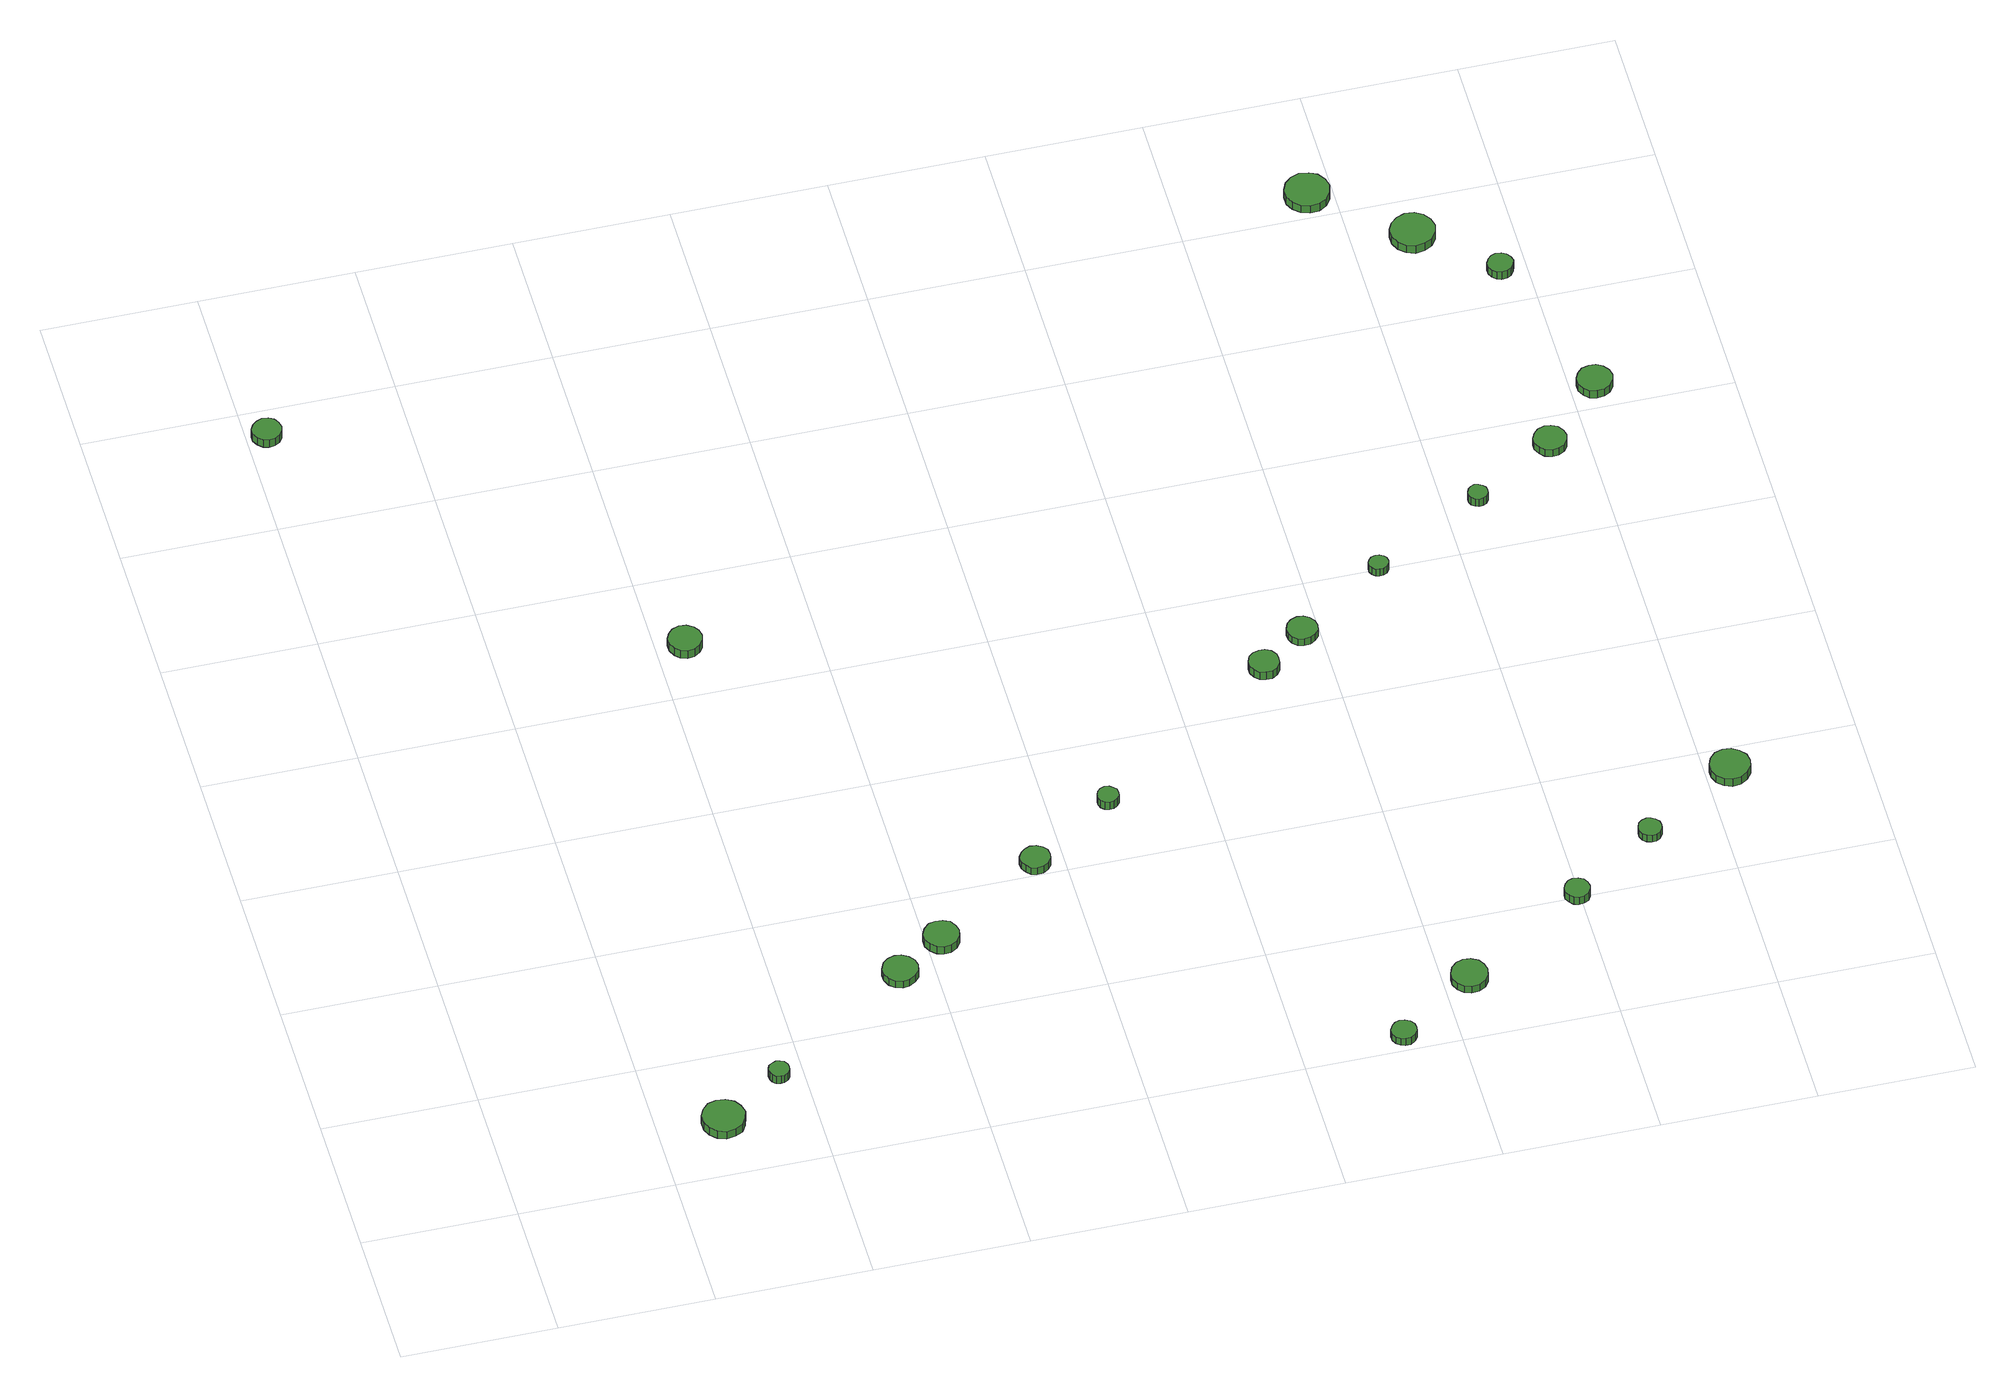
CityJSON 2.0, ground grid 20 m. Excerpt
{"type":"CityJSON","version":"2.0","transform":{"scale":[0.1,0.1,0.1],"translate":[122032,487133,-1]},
"CityObjects":{
"tree1":{"type":"SolitaryVegetationObject","attributes":{"function":"something"},"geometry":[{"type":"MultiSurface","lod":"1","boundaries":[[[0,1,2,3,4,5,6,7,8,9,10,11,12,13,14]],[[15,16,17,18,19,20,21,22,23,24,25,26,27,28,29]],[[0,29,28,1]],[[1,28,27,2]],[[2,27,26,3]],[[3,26,25,4]],[[4,25,24,5]],[[5,24,23,6]],[[6,23,22,7]],[[7,22,21,8]],[[8,21,20,9]],[[9,20,19,10]],[[10,19,18,11]],[[11,18,17,12]],[[12,17,16,13]],[[13,16,15,14]],[[14,15,29,0]]]}]},
"tree2":{"type":"SolitaryVegetationObject","attributes":{"function":"something"},"geometry":[{"type":"MultiSurface","lod":"1","boundaries":[[[30,31,32,33,34,35,36,37,38,39,40,41,42,43,44]],[[45,46,47,48,49,50,51,52,53,54,55,56,57,58,59]],[[30,59,58,31]],[[31,58,57,32]],[[32,57,56,33]],[[33,56,55,34]],[[34,55,54,35]],[[35,54,53,36]],[[36,53,52,37]],[[37,52,51,38]],[[38,51,50,39]],[[39,50,49,40]],[[40,49,48,41]],[[41,48,47,42]],[[42,47,46,43]],[[43,46,45,44]],[[44,45,59,30]]]}]},
"tree3":{"type":"SolitaryVegetationObject","attributes":{"function":"something"},"geometry":[{"type":"MultiSurface","lod":"1","boundaries":[[[60,61,62,63,64,65,66,67,68,69,70,71,72,73,74]],[[75,76,77,78,79,80,81,82,83,84,85,86,87,88,89]],[[60,89,88,61]],[[61,88,87,62]],[[62,87,86,63]],[[63,86,85,64]],[[64,85,84,65]],[[65,84,83,66]],[[66,83,82,67]],[[67,82,81,68]],[[68,81,80,69]],[[69,80,79,70]],[[70,79,78,71]],[[71,78,77,72]],[[72,77,76,73]],[[73,76,75,74]],[[74,75,89,60]]]}]},
"tree4":{"type":"SolitaryVegetationObject","attributes":{"function":"something"},"geometry":[{"type":"MultiSurface","lod":"1","boundaries":[[[90,91,92,93,94,95,96,97,98,99,100,101,102,103,104]],[[105,106,107,108,109,110,111,112,113,114,115,116,117,118,119]],[[90,119,118,91]],[[91,118,117,92]],[[92,117,116,93]],[[93,116,115,94]],[[94,115,114,95]],[[95,114,113,96]],[[96,113,112,97]],[[97,112,111,98]],[[98,111,110,99]],[[99,110,109,100]],[[100,109,108,101]],[[101,108,107,102]],[[102,107,106,103]],[[103,106,105,104]],[[104,105,119,90]]]}]},
"tree5":{"type":"SolitaryVegetationObject","attributes":{"function":"something"},"geometry":[{"type":"MultiSurface","lod":"1","boundaries":[[[120,121,122,123,124,125,126,127,128,129,130,131,132,133,134]],[[135,136,137,138,139,140,141,142,143,144,145,146,147,148,149]],[[120,149,148,121]],[[121,148,147,122]],[[122,147,146,123]],[[123,146,145,124]],[[124,145,144,125]],[[125,144,143,126]],[[126,143,142,127]],[[127,142,141,128]],[[128,141,140,129]],[[129,140,139,130]],[[130,139,138,131]],[[131,138,137,132]],[[132,137,136,133]],[[133,136,135,134]],[[134,135,149,120]]]}]},
"tree6":{"type":"SolitaryVegetationObject","attributes":{"function":"something"},"geometry":[{"type":"MultiSurface","lod":"1","boundaries":[[[150,151,152,153,154,155,156,157,158,159,160,161,162,163,164]],[[165,166,167,168,169,170,171,172,173,174,175,176,177,178,179]],[[150,179,178,151]],[[151,178,177,152]],[[152,177,176,153]],[[153,176,175,154]],[[154,175,174,155]],[[155,174,173,156]],[[156,173,172,157]],[[157,172,171,158]],[[158,171,170,159]],[[159,170,169,160]],[[160,169,168,161]],[[161,168,167,162]],[[162,167,166,163]],[[163,166,165,164]],[[164,165,179,150]]]}]},
"tree7":{"type":"SolitaryVegetationObject","attributes":{"function":"something"},"geometry":[{"type":"MultiSurface","lod":"1","boundaries":[[[180,181,182,183,184,185,186,187,188,189,190,191,192,193,194]],[[195,196,197,198,199,200,201,202,203,204,205,206,207,208,209]],[[180,209,208,181]],[[181,208,207,182]],[[182,207,206,183]],[[183,206,205,184]],[[184,205,204,185]],[[185,204,203,186]],[[186,203,202,187]],[[187,202,201,188]],[[188,201,200,189]],[[189,200,199,190]],[[190,199,198,191]],[[191,198,197,192]],[[192,197,196,193]],[[193,196,195,194]],[[194,195,209,180]]]}]},
"tree8":{"type":"SolitaryVegetationObject","attributes":{"function":"something"},"geometry":[{"type":"MultiSurface","lod":"1","boundaries":[[[210,211,212,213,214,215,216,217,218,219,220,221,222,223,224]],[[225,226,227,228,229,230,231,232,233,234,235,236,237,238,239]],[[210,239,238,211]],[[211,238,237,212]],[[212,237,236,213]],[[213,236,235,214]],[[214,235,234,215]],[[215,234,233,216]],[[216,233,232,217]],[[217,232,231,218]],[[218,231,230,219]],[[219,230,229,220]],[[220,229,228,221]],[[221,228,227,222]],[[222,227,226,223]],[[223,226,225,224]],[[224,225,239,210]]]}]},
"tree9":{"type":"SolitaryVegetationObject","attributes":{"function":"something"},"geometry":[{"type":"MultiSurface","lod":"1","boundaries":[[[240,241,242,243,244,245,246,247,248,249,250,251,252,253,254]],[[255,256,257,258,259,260,261,262,263,264,265,266,267,268,269]],[[240,269,268,241]],[[241,268,267,242]],[[242,267,266,243]],[[243,266,265,244]],[[244,265,264,245]],[[245,264,263,246]],[[246,263,262,247]],[[247,262,261,248]],[[248,261,260,249]],[[249,260,259,250]],[[250,259,258,251]],[[251,258,257,252]],[[252,257,256,253]],[[253,256,255,254]],[[254,255,269,240]]]}]},
"tree10":{"type":"SolitaryVegetationObject","attributes":{"function":"something"},"geometry":[{"type":"MultiSurface","lod":"1","boundaries":[[[270,271,272,273,274,275,276,277,278,279,280,281,282,283,284]],[[285,286,287,288,289,290,291,292,293,294,295,296,297,298,299]],[[270,299,298,271]],[[271,298,297,272]],[[272,297,296,273]],[[273,296,295,274]],[[274,295,294,275]],[[275,294,293,276]],[[276,293,292,277]],[[277,292,291,278]],[[278,291,290,279]],[[279,290,289,280]],[[280,289,288,281]],[[281,288,287,282]],[[282,287,286,283]],[[283,286,285,284]],[[284,285,299,270]]]}]},
"tree11":{"type":"SolitaryVegetationObject","attributes":{"function":"something"},"geometry":[{"type":"MultiSurface","lod":"1","boundaries":[[[300,301,302,303,304,305,306,307,308,309,310,311,312,313,314]],[[315,316,317,318,319,320,321,322,323,324,325,326,327,328,329]],[[300,329,328,301]],[[301,328,327,302]],[[302,327,326,303]],[[303,326,325,304]],[[304,325,324,305]],[[305,324,323,306]],[[306,323,322,307]],[[307,322,321,308]],[[308,321,320,309]],[[309,320,319,310]],[[310,319,318,311]],[[311,318,317,312]],[[312,317,316,313]],[[313,316,315,314]],[[314,315,329,300]]]}]},
"tree12":{"type":"SolitaryVegetationObject","attributes":{"function":"something"},"geometry":[{"type":"MultiSurface","lod":"1","boundaries":[[[330,331,332,333,334,335,336,337,338,339,340,341,342,343,344]],[[345,346,347,348,349,350,351,352,353,354,355,356,357,358,359]],[[330,359,358,331]],[[331,358,357,332]],[[332,357,356,333]],[[333,356,355,334]],[[334,355,354,335]],[[335,354,353,336]],[[336,353,352,337]],[[337,352,351,338]],[[338,351,350,339]],[[339,350,349,340]],[[340,349,348,341]],[[341,348,347,342]],[[342,347,346,343]],[[343,346,345,344]],[[344,345,359,330]]]}]},
"tree13":{"type":"SolitaryVegetationObject","attributes":{"function":"something"},"geometry":[{"type":"MultiSurface","lod":"1","boundaries":[[[360,361,362,363,364,365,366,367,368,369,370,371,372,373,374]],[[375,376,377,378,379,380,381,382,383,384,385,386,387,388,389]],[[360,389,388,361]],[[361,388,387,362]],[[362,387,386,363]],[[363,386,385,364]],[[364,385,384,365]],[[365,384,383,366]],[[366,383,382,367]],[[367,382,381,368]],[[368,381,380,369]],[[369,380,379,370]],[[370,379,378,371]],[[371,378,377,372]],[[372,377,376,373]],[[373,376,375,374]],[[374,375,389,360]]]}]},
"tree14":{"type":"SolitaryVegetationObject","attributes":{"function":"something"},"geometry":[{"type":"MultiSurface","lod":"1","boundaries":[[[390,391,392,393,394,395,396,397,398,399,400,401,402,403,404]],[[405,406,407,408,409,410,411,412,413,414,415,416,417,418,419]],[[390,419,418,391]],[[391,418,417,392]],[[392,417,416,393]],[[393,416,415,394]],[[394,415,414,395]],[[395,414,413,396]],[[396,413,412,397]],[[397,412,411,398]],[[398,411,410,399]],[[399,410,409,400]],[[400,409,408,401]],[[401,408,407,402]],[[402,407,406,403]],[[403,406,405,404]],[[404,405,419,390]]]}]},
"tree15":{"type":"SolitaryVegetationObject","attributes":{"function":"something"},"geometry":[{"type":"MultiSurface","lod":"1","boundaries":[[[420,421,422,423,424,425,426,427,428,429,430,431,432,433,434]],[[435,436,437,438,439,440,441,442,443,444,445,446,447,448,449]],[[420,449,448,421]],[[421,448,447,422]],[[422,447,446,423]],[[423,446,445,424]],[[424,445,444,425]],[[425,444,443,426]],[[426,443,442,427]],[[427,442,441,428]],[[428,441,440,429]],[[429,440,439,430]],[[430,439,438,431]],[[431,438,437,432]],[[432,437,436,433]],[[433,436,435,434]],[[434,435,449,420]]]}]},
"tree16":{"type":"SolitaryVegetationObject","attributes":{"function":"something"},"geometry":[{"type":"MultiSurface","lod":"1","boundaries":[[[450,451,452,453,454,455,456,457,458,459,460,461,462,463,464]],[[465,466,467,468,469,470,471,472,473,474,475,476,477,478,479]],[[450,479,478,451]],[[451,478,477,452]],[[452,477,476,453]],[[453,476,475,454]],[[454,475,474,455]],[[455,474,473,456]],[[456,473,472,457]],[[457,472,471,458]],[[458,471,470,459]],[[459,470,469,460]],[[460,469,468,461]],[[461,468,467,462]],[[462,467,466,463]],[[463,466,465,464]],[[464,465,479,450]]]}]},
"tree17":{"type":"SolitaryVegetationObject","attributes":{"function":"something"},"geometry":[{"type":"MultiSurface","lod":"1","boundaries":[[[480,481,482,483,484,485,486,487,488,489,490,491,492,493,494]],[[495,496,497,498,499,500,501,502,503,504,505,506,507,508,509]],[[480,509,508,481]],[[481,508,507,482]],[[482,507,506,483]],[[483,506,505,484]],[[484,505,504,485]],[[485,504,503,486]],[[486,503,502,487]],[[487,502,501,488]],[[488,501,500,489]],[[489,500,499,490]],[[490,499,498,491]],[[491,498,497,492]],[[492,497,496,493]],[[493,496,495,494]],[[494,495,509,480]]]}]},
"tree18":{"type":"SolitaryVegetationObject","attributes":{"function":"something"},"geometry":[{"type":"MultiSurface","lod":"1","boundaries":[[[510,511,512,513,514,515,516,517,518,519,520,521,522,523,524]],[[525,526,527,528,529,530,531,532,533,534,535,536,537,538,539]],[[510,539,538,511]],[[511,538,537,512]],[[512,537,536,513]],[[513,536,535,514]],[[514,535,534,515]],[[515,534,533,516]],[[516,533,532,517]],[[517,532,531,518]],[[518,531,530,519]],[[519,530,529,520]],[[520,529,528,521]],[[521,528,527,522]],[[522,527,526,523]],[[523,526,525,524]],[[524,525,539,510]]]}]},
"tree19":{"type":"SolitaryVegetationObject","attributes":{"function":"something"},"geometry":[{"type":"MultiSurface","lod":"1","boundaries":[[[540,541,542,543,544,545,546,547,548,549,550,551,552,553,554]],[[555,556,557,558,559,560,561,562,563,564,565,566,567,568,569]],[[540,569,568,541]],[[541,568,567,542]],[[542,567,566,543]],[[543,566,565,544]],[[544,565,564,545]],[[545,564,563,546]],[[546,563,562,547]],[[547,562,561,548]],[[548,561,560,549]],[[549,560,559,550]],[[550,559,558,551]],[[551,558,557,552]],[[552,557,556,553]],[[553,556,555,554]],[[554,555,569,540]]]}]},
"tree20":{"type":"SolitaryVegetationObject","attributes":{"function":"something"},"geometry":[{"type":"MultiSurface","lod":"1","boundaries":[[[570,571,572,573,574,575,576,577,578,579,580,581,582,583,584]],[[585,586,587,588,589,590,591,592,593,594,595,596,597,598,599]],[[570,599,598,571]],[[571,598,597,572]],[[572,597,596,573]],[[573,596,595,574]],[[574,595,594,575]],[[575,594,593,576]],[[576,593,592,577]],[[577,592,591,578]],[[578,591,590,579]],[[579,590,589,580]],[[580,589,588,581]],[[581,588,587,582]],[[582,587,586,583]],[[583,586,585,584]],[[584,585,599,570]]]}]},
"tree21":{"type":"SolitaryVegetationObject","attributes":{"function":"something"},"geometry":[{"type":"MultiSurface","lod":"1","boundaries":[[[600,601,602,603,604,605,606,607,608,609,610,611,612,613,614]],[[615,616,617,618,619,620,621,622,623,624,625,626,627,628,629]],[[600,629,628,601]],[[601,628,627,602]],[[602,627,626,603]],[[603,626,625,604]],[[604,625,624,605]],[[605,624,623,606]],[[606,623,622,607]],[[607,622,621,608]],[[608,621,620,609]],[[609,620,619,610]],[[610,619,618,611]],[[611,618,617,612]],[[612,617,616,613]],[[613,616,615,614]],[[614,615,629,600]]]}]},
"tree22":{"type":"SolitaryVegetationObject","attributes":{"function":"something"},"geometry":[{"type":"MultiSurface","lod":"1","boundaries":[[[630,631,632,633,634,635,636,637,638,639,640,641,642,643,644]],[[645,646,647,648,649,650,651,652,653,654,655,656,657,658,659]],[[630,659,658,631]],[[631,658,657,632]],[[632,657,656,633]],[[633,656,655,634]],[[634,655,654,635]],[[635,654,653,636]],[[636,653,652,637]],[[637,652,651,638]],[[638,651,650,639]],[[639,650,649,640]],[[640,649,648,641]],[[641,648,647,642]],[[642,647,646,643]],[[643,646,645,644]],[[644,645,659,630]]]}]}
},
"vertices":[
[309,80,30],[306,91,30],[300,100,30],[290,106,30],[278,107,30],[267,104,30],[259,96,30],[254,86,30],[254,74,30],[259,64,30],[267,56,30],[278,52,30],[290,54,30],[300,59,30],[306,69,30],[306,69,17],[300,59,17],[290,54,17],[278,52,17],[267,56,17],[259,64,17],[254,74,17],[254,86,17],[259,96,17],[267,104,17],[278,107,17],[290,106,17],[300,100,17],[306,91,17],[309,80,17],
[381,144,26],[380,149,26],[377,154,26],[372,156,26],[367,157,26],[361,155,26],[357,152,26],[355,147,26],[355,141,26],[357,136,26],[361,132,26],[367,131,26],[372,131,26],[377,134,26],[380,138,26],[380,138,13],[377,134,13],[372,131,13],[367,131,13],[361,132,13],[357,136,13],[355,141,13],[355,147,13],[357,152,13],[361,155,13],[367,157,13],[372,156,13],[377,154,13],[380,149,13],[381,144,13],
[45,1357,21],[43,1364,21],[39,1371,21],[32,1375,21],[24,1376,21],[17,1373,21],[11,1368,21],[7,1361,21],[7,1353,21],[11,1346,21],[17,1340,21],[24,1338,21],[32,1339,21],[39,1343,21],[43,1349,21],[43,1349,8],[39,1343,8],[32,1339,8],[24,1338,8],[17,1340,8],[11,1346,8],[7,1353,8],[7,1361,8],[11,1368,8],[17,1373,8],[24,1376,8],[32,1375,8],[39,1371,8],[43,1364,8],[45,1357,8],
[577,272,27],[575,281,27],[569,288,27],[561,293,27],[552,294,27],[543,291,27],[536,285,27],[532,276,27],[532,267,27],[536,258,27],[543,252,27],[552,249,27],[561,250,27],[569,255,27],[575,262,27],[575,262,15],[569,255,15],[561,250,15],[552,249,15],[543,252,15],[536,258,15],[532,267,15],[532,276,15],[536,285,15],[543,291,15],[552,294,15],[561,293,15],[569,288,15],[575,281,15],[577,272,15],
[458,882,25],[456,891,25],[451,898,25],[443,903,25],[434,904,25],[425,901,25],[419,895,25],[415,887,25],[415,878,25],[419,869,25],[425,863,25],[434,860,25],[443,861,25],[451,866,25],[456,873,25],[456,873,12],[451,866,12],[443,861,12],[434,860,12],[425,863,12],[419,869,12],[415,878,12],[415,887,12],[419,895,12],[425,901,12],[434,904,12],[443,903,12],[451,898,12],[456,891,12],[458,882,12],
[641,318,25],[639,327,25],[634,335,25],[625,339,25],[616,340,25],[607,338,25],[600,331,25],[596,323,25],[596,313,25],[600,305,25],[607,298,25],[616,295,25],[625,296,25],[634,301,25],[639,309,25],[639,309,12],[634,301,12],[625,296,12],[616,295,12],[607,298,12],[600,305,12],[596,313,12],[596,323,12],[600,331,12],[607,338,12],[616,340,12],[625,339,12],[634,335,12],[639,327,12],[641,318,12],
[781,415,26],[780,423,26],[775,429,26],[768,433,26],[760,434,26],[753,431,26],[747,426,26],[743,419,26],[743,411,26],[747,404,26],[753,398,26],[760,396,26],[768,397,26],[775,401,26],[780,407,26],[780,407,14],[775,401,14],[768,397,14],[760,396,14],[753,398,14],[747,404,14],[743,411,14],[743,419,14],[747,426,14],[753,431,14],[760,434,14],[768,433,14],[775,429,14],[780,423,14],[781,415,14],
[888,492,30],[887,498,30],[883,502,30],[879,505,30],[873,506,30],[867,504,30],[863,500,30],[861,495,30],[861,489,30],[863,484,30],[867,480,30],[873,478,30],[879,479,30],[883,482,30],[887,486,30],[887,486,17],[883,482,17],[879,479,17],[873,478,17],[867,480,17],[863,484,17],[861,489,17],[861,495,17],[863,500,17],[867,504,17],[873,506,17],[879,505,17],[883,502,17],[887,498,17],[888,492,17],
[1146,20,25],[1145,26,25],[1141,32,25],[1135,35,25],[1128,36,25],[1122,34,25],[1117,29,25],[1114,23,25],[1114,16,25],[1117,10,25],[1122,6,25],[1128,4,25],[1135,4,25],[1141,8,25],[1145,13,25],[1145,13,13],[1141,8,13],[1135,4,13],[1128,4,13],[1122,6,13],[1117,10,13],[1114,16,13],[1114,23,13],[1117,29,13],[1122,34,13],[1128,36,13],[1135,35,13],[1141,32,13],[1145,26,13],[1146,20,13],
[1255,94,25],[1253,103,25],[1248,111,25],[1239,116,25],[1229,117,25],[1220,114,25],[1213,107,25],[1209,98,25],[1209,89,25],[1213,80,25],[1220,73,25],[1229,70,25],[1239,71,25],[1248,76,25],[1253,84,25],[1253,84,13],[1248,76,13],[1239,71,13],[1229,70,13],[1220,73,13],[1213,80,13],[1209,89,13],[1209,98,13],[1213,107,13],[1220,114,13],[1229,117,13],[1239,116,13],[1248,111,13],[1253,103,13],[1255,94,13],
[1135,664,30],[1134,672,30],[1129,679,30],[1122,683,30],[1114,683,30],[1106,681,30],[1100,676,30],[1097,668,30],[1097,660,30],[1100,653,30],[1106,647,30],[1114,645,30],[1122,645,30],[1129,649,30],[1134,656,30],[1134,656,17],[1129,649,17],[1122,645,17],[1114,645,17],[1106,647,17],[1100,653,17],[1097,660,17],[1097,668,17],[1100,676,17],[1106,681,17],[1114,683,17],[1122,683,17],[1129,679,17],[1134,672,17],[1135,664,17],
[1196,709,28],[1194,717,28],[1189,724,28],[1182,728,28],[1174,729,28],[1166,726,28],[1160,721,28],[1157,713,28],[1157,705,28],[1160,698,28],[1166,692,28],[1174,690,28],[1182,691,28],[1189,695,28],[1194,701,28],[1194,701,16],[1189,695,16],[1182,691,16],[1174,690,16],[1166,692,16],[1160,698,16],[1157,705,16],[1157,713,16],[1160,721,16],[1166,726,16],[1174,729,16],[1182,728,16],[1189,724,16],[1194,717,16],[1196,709,16],
[1412,200,25],[1411,207,25],[1407,213,25],[1401,216,25],[1394,217,25],[1388,215,25],[1383,210,25],[1380,204,25],[1380,197,25],[1383,191,25],[1388,186,25],[1394,184,25],[1401,185,25],[1407,188,25],[1411,194,25],[1411,194,12],[1407,188,12],[1401,185,12],[1394,184,12],[1388,186,12],[1383,191,12],[1380,197,12],[1380,204,12],[1383,210,12],[1388,215,12],[1394,217,12],[1401,216,12],[1407,213,12],[1411,207,12],[1412,200,12],
[1307,793,29],[1306,798,29],[1303,802,29],[1298,805,29],[1293,805,29],[1288,804,29],[1284,800,29],[1282,796,29],[1282,790,29],[1284,786,29],[1288,782,29],[1293,781,29],[1298,781,29],[1303,784,29],[1306,788,29],[1306,788,17],[1303,784,17],[1298,781,17],[1293,781,17],[1288,782,17],[1284,786,17],[1282,790,17],[1282,796,17],[1284,800,17],[1288,804,17],[1293,805,17],[1298,805,17],[1303,802,17],[1306,798,17],[1307,793,17],
[1523,279,25],[1522,285,25],[1518,290,25],[1513,293,25],[1507,294,25],[1501,292,25],[1496,288,25],[1494,282,25],[1494,276,25],[1496,270,25],[1501,266,25],[1507,264,25],[1513,264,25],[1518,267,25],[1522,273,25],[1522,273,13],[1518,267,13],[1513,264,13],[1507,264,13],[1501,266,13],[1496,270,13],[1494,276,13],[1494,282,13],[1496,288,13],[1501,292,13],[1507,294,13],[1513,293,13],[1518,290,13],[1522,285,13],[1523,279,13],
[1455,879,29],[1454,884,29],[1451,888,29],[1446,891,29],[1441,892,29],[1436,890,29],[1432,886,29],[1430,881,29],[1430,876,29],[1432,871,29],[1436,868,29],[1441,866,29],[1446,867,29],[1451,869,29],[1454,874,29],[1454,874,16],[1451,869,16],[1446,867,16],[1441,866,16],[1436,868,16],[1432,871,16],[1430,876,16],[1430,881,16],[1432,886,16],[1436,890,16],[1441,892,16],[1446,891,16],[1451,888,16],[1454,884,16],[1455,879,16],
[1656,359,24],[1654,370,24],[1647,378,24],[1638,384,24],[1627,385,24],[1617,382,24],[1609,374,24],[1605,364,24],[1605,354,24],[1609,344,24],[1617,337,24],[1627,333,24],[1638,334,24],[1647,340,24],[1654,349,24],[1654,349,11],[1647,340,11],[1638,334,11],[1627,333,11],[1617,337,11],[1609,344,11],[1605,354,11],[1605,364,11],[1609,374,11],[1617,382,11],[1627,385,11],[1638,384,11],[1647,378,11],[1654,370,11],[1656,359,11],
[1395,1432,25],[1392,1444,25],[1385,1454,25],[1375,1459,25],[1363,1461,25],[1352,1457,25],[1343,1449,25],[1338,1438,25],[1338,1426,25],[1343,1416,25],[1352,1408,25],[1363,1404,25],[1375,1405,25],[1385,1411,25],[1392,1421,25],[1392,1421,12],[1385,1411,12],[1375,1405,12],[1363,1404,12],[1352,1408,12],[1343,1416,12],[1338,1426,12],[1338,1438,12],[1343,1449,12],[1352,1457,12],[1363,1461,12],[1375,1459,12],[1385,1454,12],[1392,1444,12],[1395,1432,12],
[1572,946,29],[1570,955,29],[1565,962,29],[1557,966,29],[1549,967,29],[1540,964,29],[1534,958,29],[1530,950,29],[1530,942,29],[1534,934,29],[1540,928,29],[1549,925,29],[1557,926,29],[1565,930,29],[1570,937,29],[1570,937,17],[1565,930,17],[1557,926,17],[1549,925,17],[1540,928,17],[1534,934,17],[1530,942,17],[1530,950,17],[1534,958,17],[1540,964,17],[1549,967,17],[1557,966,17],[1565,962,17],[1570,955,17],[1572,946,17],
[1504,1334,26],[1501,1345,26],[1494,1355,26],[1484,1361,26],[1472,1362,26],[1461,1358,26],[1452,1350,26],[1447,1340,26],[1447,1328,26],[1452,1317,26],[1461,1309,26],[1472,1305,26],[1484,1307,26],[1494,1312,26],[1501,1322,26],[1501,1322,13],[1494,1312,13],[1484,1307,13],[1472,1305,13],[1461,1309,13],[1452,1317,13],[1447,1328,13],[1447,1340,13],[1452,1350,13],[1461,1358,13],[1472,1362,13],[1484,1361,13],[1494,1355,13],[1501,1345,13],[1504,1334,13],
[1652,1030,30],[1650,1039,30],[1644,1047,30],[1636,1052,30],[1627,1052,30],[1618,1050,30],[1611,1043,30],[1607,1035,30],[1607,1025,30],[1611,1017,30],[1618,1010,30],[1627,1008,30],[1636,1009,30],[1644,1013,30],[1650,1021,30],[1650,1021,17],[1644,1013,17],[1636,1009,17],[1627,1008,17],[1618,1010,17],[1611,1017,17],[1607,1025,17],[1607,1035,17],[1611,1043,17],[1618,1050,17],[1627,1052,17],[1636,1052,17],[1644,1047,17],[1650,1039,17],[1652,1030,17],
[1582,1250,29],[1580,1256,29],[1576,1262,29],[1570,1265,29],[1563,1266,29],[1557,1264,29],[1552,1259,29],[1549,1253,29],[1549,1246,29],[1552,1240,29],[1557,1235,29],[1563,1233,29],[1570,1234,29],[1576,1237,29],[1580,1243,29],[1580,1243,16],[1576,1237,16],[1570,1234,16],[1563,1233,16],[1557,1235,16],[1552,1240,16],[1549,1246,16],[1549,1253,16],[1552,1259,16],[1557,1264,16],[1563,1266,16],[1570,1265,16],[1576,1262,16],[1580,1256,16],[1582,1250,16]
]}
